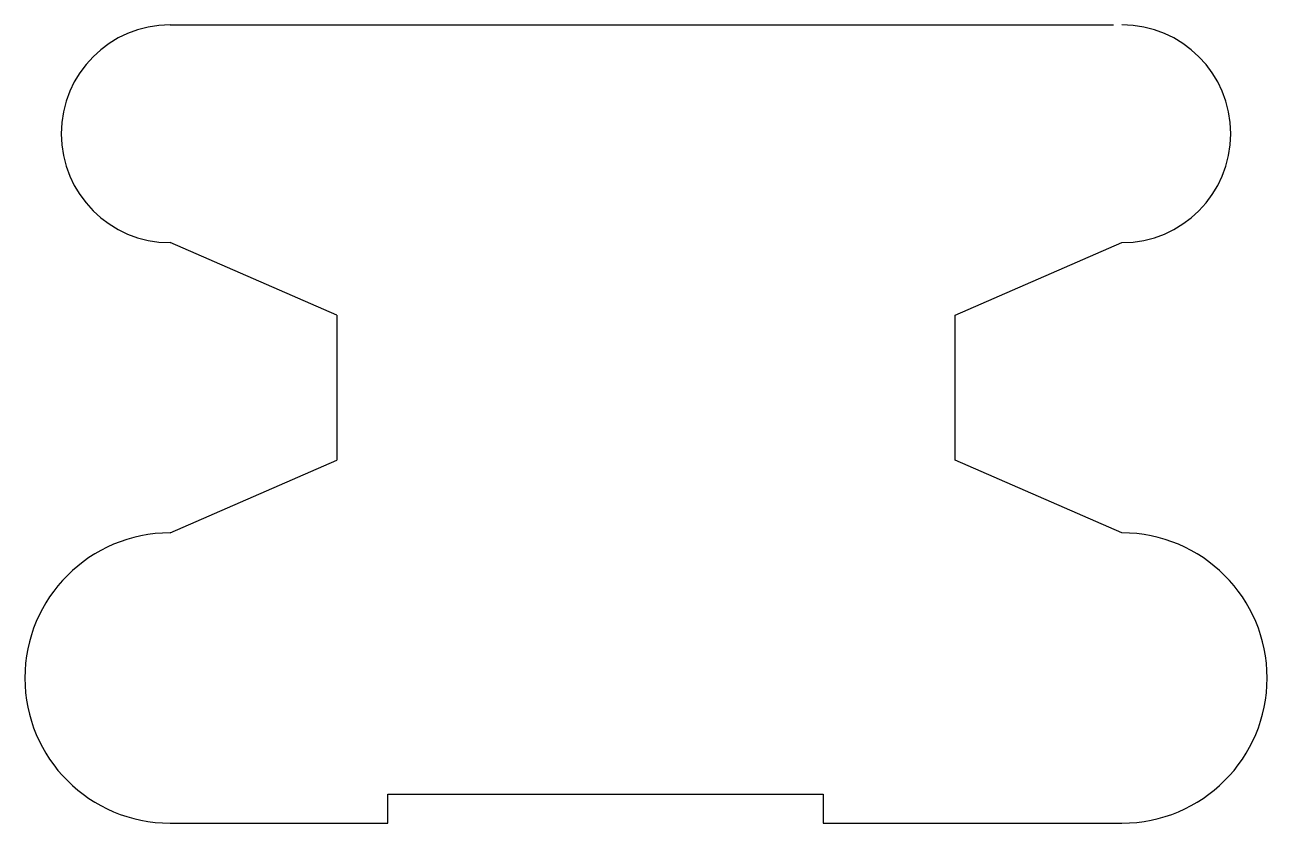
# Model space of a CAD drawing. Header units: millimetres. Extents: x 1980 to 2151, y 1890 to 2000.
import ezdxf

# ---------------------------------------------------------------- set-up
doc = ezdxf.new("R2010")
doc.units = ezdxf.units.MM

msp = doc.modelspace()

# ---------------------------------------------------------------- linework, layer by layer
for p, q in [((2000, 2000), (2130, 2000)), ((2023, 1960), (2000, 1970)), ((2108.15, 1960), (2131.15, 1970)), ((2023, 1960), (2023, 1940)), ((2108.1, 1960), (2108.1, 1940)), ((2000, 1930), (2023, 1940)), ((2131.15, 1930), (2108.15, 1940)), ((2030, 1890), (2030, 1894)), ((2030, 1894), (2090, 1894)), ((2090, 1894), (2090, 1890)), ((2000, 1890), (2030, 1890)), ((2090, 1890), (2131.15, 1890))]:
    msp.add_line(p, q)
for centre, radius, start, end in [((2000, 1985), 15, 90, 270), ((2131.15, 1985), 15, 270, 90), ((2000, 1910), 20, 90, 270), ((2131.15, 1910), 20, 270, 90)]:
    msp.add_arc(centre, radius, start, end)

doc.saveas('drawing.dxf')
